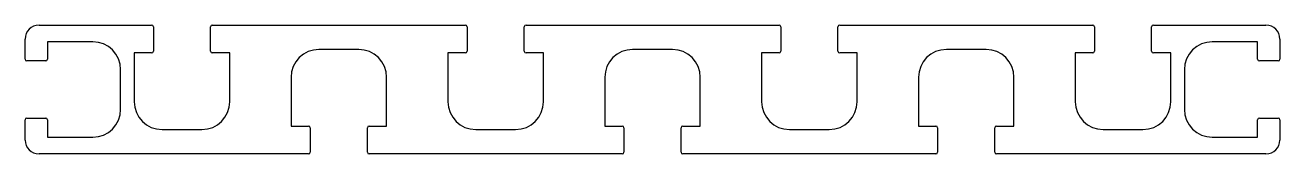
# Model space of a CAD drawing. Extents: x 5 to 185, y 4 to 23.
import ezdxf

# ---------------------------------------------------------------- set-up
doc = ezdxf.new("R2010")
doc.units = 0
doc.layers.get('0').update_dxf_attribs({"linetype": 'CONTINUOUS'})

msp = doc.modelspace()

# ---------------------------------------------------------------- linework, layer by layer
for p, q in [((7.15, 22.89), (23.3, 22.89)), ((23.55, 22.64), (23.55, 19.14)), ((31.75, 19.14), (31.75, 22.64)), ((32, 22.89), (68.3, 22.89)), ((68.55, 22.64), (68.55, 19.14)), ((76.75, 19.14), (76.75, 22.64)), ((77, 22.89), (113.3, 22.89)), ((113.55, 22.64), (113.55, 19.14)), ((121.75, 19.14), (121.75, 22.64)), ((122, 22.89), (158.3, 22.89)), ((158.55, 22.64), (158.55, 19.14)), ((166.75, 19.14), (166.75, 22.64)), ((167, 22.89), (183.15, 22.89)), ((5.15, 17.99), (5.15, 20.89)), ((8.35, 20.49), (8.35, 17.99)), ((14.85, 20.49), (8.35, 20.49)), ((181.95, 20.49), (175.45, 20.49)), ((181.95, 17.99), (181.95, 20.49)), ((185.15, 20.89), (185.15, 17.99)), ((20.8, 18.89), (20.8, 11.89)), ((23.3, 18.89), (20.8, 18.89)), ((34.5, 18.89), (32, 18.89)), ((34.5, 11.89), (34.5, 18.89)), ((53, 19.39), (47.3, 19.39)), ((65.8, 18.89), (65.8, 11.89)), ((68.3, 18.89), (65.8, 18.89)), ((79.5, 18.89), (77, 18.89)), ((79.5, 11.89), (79.5, 18.89)), ((98, 19.39), (92.3, 19.39)), ((110.8, 18.89), (110.8, 11.89)), ((113.3, 18.89), (110.8, 18.89)), ((124.5, 18.89), (122, 18.89)), ((124.5, 11.89), (124.5, 18.89)), ((143, 19.39), (137.3, 19.39)), ((155.8, 18.89), (155.8, 11.89)), ((158.3, 18.89), (155.8, 18.89)), ((169.5, 18.89), (167, 18.89)), ((169.5, 11.89), (169.5, 18.89)), ((8.1, 17.74), (5.4, 17.74)), ((18.85, 10.79), (18.85, 16.49)), ((171.45, 16.49), (171.45, 10.79)), ((184.9, 17.74), (182.2, 17.74)), ((43.3, 15.39), (43.3, 8.39)), ((57, 8.39), (57, 15.39)), ((88.3, 15.39), (88.3, 8.39)), ((102, 8.39), (102, 15.39)), ((133.3, 15.39), (133.3, 8.39)), ((147, 8.39), (147, 15.39)), ((5.15, 6.39), (5.15, 9.29)), ((5.4, 9.54), (8.1, 9.54)), ((8.35, 9.29), (8.35, 6.79)), ((181.95, 6.79), (181.95, 9.29)), ((182.2, 9.54), (184.9, 9.54)), ((185.15, 9.29), (185.15, 6.39)), ((24.8, 7.89), (30.5, 7.89)), ((43.3, 8.39), (45.8, 8.39)), ((46.05, 8.14), (46.05, 4.64)), ((54.25, 4.64), (54.25, 8.14)), ((54.5, 8.39), (57, 8.39)), ((69.8, 7.89), (75.5, 7.89)), ((88.3, 8.39), (90.8, 8.39)), ((91.05, 8.14), (91.05, 4.64)), ((99.25, 4.64), (99.25, 8.14)), ((99.5, 8.39), (102, 8.39)), ((114.8, 7.89), (120.5, 7.89)), ((133.3, 8.39), (135.8, 8.39)), ((136.05, 8.14), (136.05, 4.64)), ((144.25, 4.64), (144.25, 8.14)), ((144.5, 8.39), (147, 8.39)), ((159.8, 7.89), (165.5, 7.89)), ((8.35, 6.79), (14.85, 6.79)), ((175.45, 6.79), (181.95, 6.79)), ((45.8, 4.39), (7.15, 4.39)), ((90.8, 4.39), (54.5, 4.39)), ((135.8, 4.39), (99.5, 4.39)), ((183.15, 4.39), (144.5, 4.39))]:
    msp.add_line(p, q)
for centre, radius, start, end in [((7.15, 20.89), 2, 90, 180), ((23.3, 22.64), 0.25, 360, 90), ((32, 22.64), 0.25, 90, 180), ((68.3, 22.64), 0.25, 360, 90), ((77, 22.64), 0.25, 90, 180), ((113.3, 22.64), 0.25, 360, 90), ((122, 22.64), 0.25, 90, 180), ((158.3, 22.64), 0.25, 360, 90), ((167, 22.64), 0.25, 90, 180), ((183.15, 20.89), 2, 0, 90), ((14.85, 16.49), 4, 0, 90), ((175.45, 16.49), 4, 90, 180), ((23.3, 19.14), 0.25, 270, 0), ((32, 19.14), 0.25, 180, 270), ((47.3, 15.39), 4, 90, 180), ((53, 15.39), 4, 0, 90), ((68.3, 19.14), 0.25, 270, 0), ((77, 19.14), 0.25, 180, 270), ((92.3, 15.39), 4, 90, 180), ((98, 15.39), 4, 0, 90), ((113.3, 19.14), 0.25, 270, 0), ((122, 19.14), 0.25, 180, 270), ((137.3, 15.39), 4, 90, 180), ((143, 15.39), 4, 0, 90), ((158.3, 19.14), 0.25, 270, 0), ((167, 19.14), 0.25, 180, 270), ((5.4, 17.99), 0.25, 180, 270), ((8.1, 17.99), 0.25, 270, 0), ((182.2, 17.99), 0.25, 180, 270), ((184.9, 17.99), 0.25, 270, 0), ((24.8, 11.89), 4, 180, 270), ((30.5, 11.89), 4, 270, 0), ((69.8, 11.89), 4, 180, 270), ((75.5, 11.89), 4, 270, 0), ((114.8, 11.89), 4, 180, 270), ((120.5, 11.89), 4, 270, 0), ((159.8, 11.89), 4, 180, 270), ((165.5, 11.89), 4, 270, 0), ((5.4, 9.29), 0.25, 90, 180), ((8.1, 9.29), 0.25, 360, 90), ((14.85, 10.79), 4, 270, 0), ((175.45, 10.79), 4, 180, 270), ((182.2, 9.29), 0.25, 90, 180), ((184.9, 9.29), 0.25, 360, 90), ((45.8, 8.14), 0.25, 360, 90), ((54.5, 8.14), 0.25, 90, 180), ((90.8, 8.14), 0.25, 360, 90), ((99.5, 8.14), 0.25, 90, 180), ((135.8, 8.14), 0.25, 360, 90), ((144.5, 8.14), 0.25, 90, 180), ((7.15, 6.39), 2, 180, 270), ((183.15, 6.39), 2, 270, 0), ((45.8, 4.64), 0.25, 270, 0), ((54.5, 4.64), 0.25, 180, 270), ((90.8, 4.64), 0.25, 270, 0), ((99.5, 4.64), 0.25, 180, 270), ((135.8, 4.64), 0.25, 270, 0), ((144.5, 4.64), 0.25, 180, 270)]:
    msp.add_arc(centre, radius, start, end)

doc.saveas('drawing.dxf')
